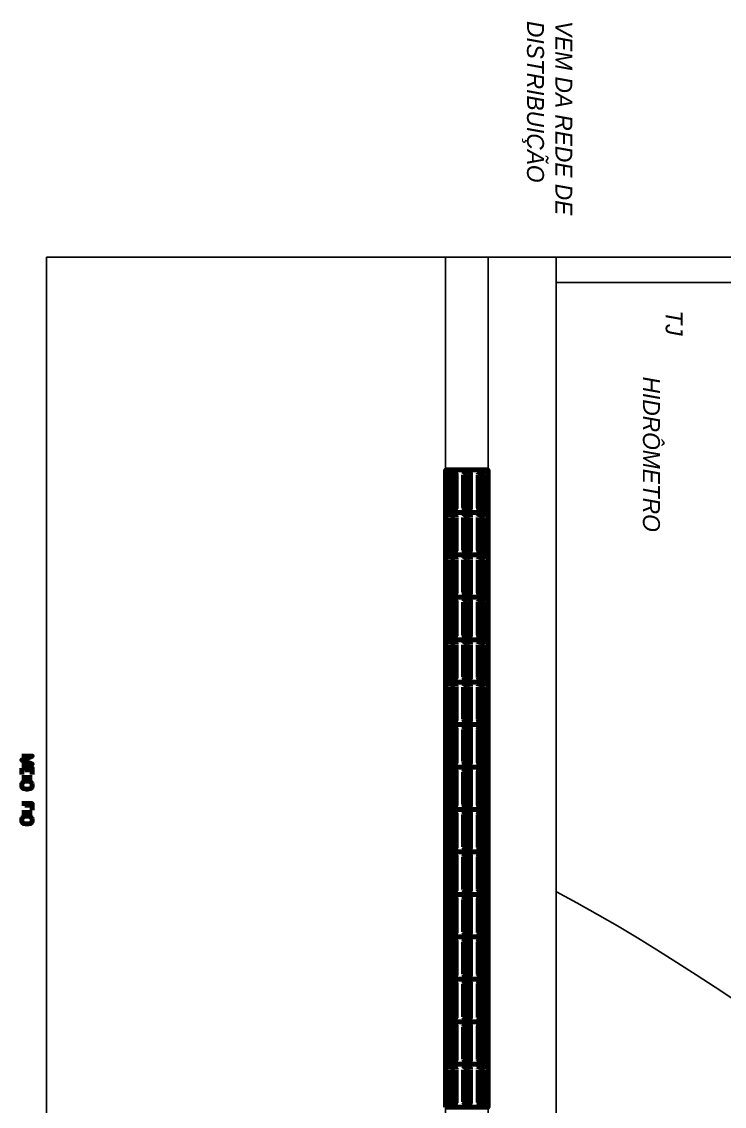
# Model space of a CAD drawing. Header units: millimetres. Extents: x 2273 to 2522, y 1034 to 1187.
# Drawn here: x 2388.85 to 2392.98, y 1180.63 to 1187.02 of the extents above; entities that cross this region are included whole.
import ezdxf

# ---------------------------------------------------------------- set-up
doc = ezdxf.new("R2010")
doc.units = ezdxf.units.MM
doc.layers.add('LAYER8', color=8, linetype='Continuous')
doc.layers.add('PAREDES', color=4, linetype='Continuous', lineweight=100)
doc.styles.get("Standard").update_dxf_attribs({"font": 'arial.ttf'})

# ---------------------------------------------------------------- blocks, each defined once
blk = doc.blocks.new('QWE')
at = {"layer": 'PAREDES', "color": 0, "linetype": 'Continuous'}
for points in [[(64.3328, 139.3304), (64.3328, 139.3922), (64.3564, 139.3304), (64.3799, 139.3922), (64.3799, 139.3304)], [(64.4034, 139.3304), (64.4034, 139.3922), (64.4417, 139.3922)], [(64.4593, 139.3922), (64.4593, 139.3304)], [(64.4975, 139.3922), (64.4917, 139.3892), (64.4858, 139.3833), (64.4828, 139.3775), (64.4799, 139.3686), (64.4799, 139.3539), (64.4828, 139.3451), (64.4858, 139.3392), (64.4917, 139.3333), (64.4975, 139.3304), (64.5093, 139.3304), (64.5181, 139.3333), (64.524, 139.3392), (64.524, 139.3451), (64.527, 139.3539), (64.527, 139.3686), (64.524, 139.3775), (64.524, 139.3833), (64.5181, 139.3892), (64.5093, 139.3922), (64.4975, 139.3922)], [(64.6123, 139.3304), (64.6123, 139.3922), (64.6505, 139.3922)], [(64.6652, 139.3922), (64.6652, 139.3304)], [(64.7034, 139.3922), (64.6975, 139.3892), (64.6917, 139.3833), (64.6887, 139.3775), (64.6858, 139.3686), (64.6858, 139.3539), (64.6887, 139.3451), (64.6917, 139.3392), (64.6975, 139.3333), (64.7034, 139.3304), (64.7152, 139.3304), (64.7211, 139.3333), (64.7299, 139.3392), (64.7299, 139.3451), (64.7328, 139.3539), (64.7328, 139.3686), (64.7299, 139.3775), (64.7299, 139.3833), (64.7211, 139.3892), (64.7152, 139.3922), (64.7034, 139.3922)], [(64.4034, 139.3627), (64.427, 139.3627)], [(64.4034, 139.3304), (64.4417, 139.3304)], [(64.6123, 139.3627), (64.6358, 139.3627)]]:
    blk.add_lwpolyline(points, dxfattribs=at)
blk = doc.blocks.new('VBCX')
at = {"layer": 'PAREDES', "color": 160, "linetype": 'Continuous'}
for points in [[(62.8975, 141.8275), (62.6475, 141.8275), (62.6475, 142.0775), (62.8975, 142.0775), (62.8975, 141.8275)], [(62.674, 142.0598), (62.6681, 142.0569), (62.6623, 142.0539), (62.6564, 142.048), (62.6564, 142.0392), (62.6564, 142.0304), (62.6623, 142.0245), (62.6681, 142.0216), (62.674, 142.0186)], [(62.677, 142.0598), (62.8681, 142.0598)], [(62.8652, 142.0186), (62.874, 142.0216), (62.8799, 142.0245), (62.8858, 142.0304), (62.8858, 142.0392), (62.8858, 142.048), (62.8799, 142.0539), (62.874, 142.0569), (62.8652, 142.0598)], [(63.1475, 141.8275), (62.8975, 141.8275), (62.8975, 142.0775), (63.1475, 142.0775), (63.1475, 141.8275)], [(62.924, 142.0598), (62.9181, 142.0569), (62.9123, 142.0539), (62.9064, 142.048), (62.9064, 142.0392), (62.9064, 142.0304), (62.9123, 142.0245), (62.9181, 142.0216), (62.924, 142.0186)], [(62.927, 142.0598), (63.1181, 142.0598)], [(63.1152, 142.0186), (63.124, 142.0216), (63.1299, 142.0245), (63.1358, 142.0304), (63.1358, 142.0392), (63.1358, 142.048), (63.1299, 142.0539), (63.124, 142.0569), (63.1152, 142.0598)], [(63.3975, 141.8275), (63.1475, 141.8275), (63.1475, 142.0775), (63.3975, 142.0775), (63.3975, 141.8275)], [(63.174, 142.0598), (63.1681, 142.0569), (63.1623, 142.0539), (63.1564, 142.048), (63.1564, 142.0392), (63.1564, 142.0304), (63.1623, 142.0245), (63.1681, 142.0216), (63.174, 142.0186)], [(63.177, 142.0598), (63.3681, 142.0598)], [(63.3652, 142.0186), (63.374, 142.0216), (63.3799, 142.0245), (63.3858, 142.0304), (63.3858, 142.0392), (63.3828, 142.048), (63.3799, 142.0539), (63.374, 142.0569), (63.3652, 142.0598)], [(63.6475, 141.8275), (63.3975, 141.8275), (63.3975, 142.0775), (63.6475, 142.0775), (63.6475, 141.8275)], [(63.424, 142.0598), (63.4181, 142.0569), (63.4123, 142.0539), (63.4064, 142.048), (63.4064, 142.0392), (63.4064, 142.0304), (63.4123, 142.0245), (63.4181, 142.0216), (63.424, 142.0186)], [(63.427, 142.0598), (63.6181, 142.0598)], [(63.6152, 142.0186), (63.624, 142.0216), (63.6299, 142.0245), (63.6328, 142.0304), (63.6358, 142.0392), (63.6328, 142.048), (63.6299, 142.0539), (63.624, 142.0569), (63.6152, 142.0598)], [(63.8975, 141.8275), (63.6475, 141.8275), (63.6475, 142.0775), (63.8975, 142.0775), (63.8975, 141.8275)], [(63.674, 142.0598), (63.6681, 142.0569), (63.6593, 142.0539), (63.6564, 142.048), (63.6534, 142.0392), (63.6564, 142.0304), (63.6593, 142.0245), (63.6681, 142.0216), (63.674, 142.0186)], [(63.677, 142.0598), (63.8652, 142.0598)], [(63.8652, 142.0186), (63.874, 142.0216), (63.8799, 142.0245), (63.8828, 142.0304), (63.8858, 142.0392), (63.8828, 142.048), (63.8799, 142.0539), (63.874, 142.0569), (63.8652, 142.0598)], [(64.1475, 141.8275), (63.8975, 141.8275), (63.8975, 142.0775), (64.1475, 142.0775), (64.1475, 141.8275)], [(63.924, 142.0598), (63.9181, 142.0569), (63.9093, 142.0539), (63.9064, 142.048), (63.9034, 142.0392), (63.9064, 142.0304), (63.9093, 142.0245), (63.9181, 142.0216), (63.924, 142.0186)], [(63.927, 142.0598), (64.1152, 142.0598)], [(64.1152, 142.0186), (64.124, 142.0216), (64.1299, 142.0245), (64.1328, 142.0304), (64.1358, 142.0392), (64.1328, 142.048), (64.1299, 142.0539), (64.124, 142.0569), (64.1152, 142.0598)], [(64.3975, 141.8275), (64.1475, 141.8275), (64.1475, 142.0775), (64.3975, 142.0775), (64.3975, 141.8275)], [(64.177, 142.0598), (64.1681, 142.0569), (64.1623, 142.0539), (64.1593, 142.048), (64.1564, 142.0392), (64.1593, 142.0304), (64.1623, 142.0245), (64.1681, 142.0216), (64.177, 142.0186)], [(64.177, 142.0598), (64.3652, 142.0598)], [(64.3652, 142.0186), (64.374, 142.0216), (64.3799, 142.0245), (64.3828, 142.0304), (64.3858, 142.0392), (64.3828, 142.048), (64.3799, 142.0539), (64.374, 142.0569), (64.3652, 142.0598)], [(64.6475, 141.8275), (64.3975, 141.8275), (64.3975, 142.0775), (64.6475, 142.0775), (64.6475, 141.8275)], [(64.427, 142.0598), (64.4181, 142.0569), (64.4123, 142.0539), (64.4093, 142.048), (64.4064, 142.0392), (64.4093, 142.0304), (64.4123, 142.0245), (64.4181, 142.0216), (64.427, 142.0186)], [(64.427, 142.0598), (64.6152, 142.0598)], [(64.6152, 142.0186), (64.624, 142.0216), (64.6299, 142.0245), (64.6328, 142.0304), (64.6358, 142.0392), (64.6328, 142.048), (64.6299, 142.0539), (64.624, 142.0569), (64.6152, 142.0598)], [(64.8975, 141.8275), (64.6475, 141.8275), (64.6475, 142.0775), (64.8975, 142.0775), (64.8975, 141.8275)], [(64.677, 142.0598), (64.6681, 142.0569), (64.6623, 142.0539), (64.6593, 142.048), (64.6564, 142.0392), (64.6593, 142.0304), (64.6623, 142.0245), (64.6681, 142.0216), (64.677, 142.0186)], [(64.677, 142.0598), (64.8681, 142.0598)], [(64.8681, 142.0186), (64.874, 142.0216), (64.8828, 142.0245), (64.8858, 142.0304), (64.8887, 142.0392), (64.8858, 142.048), (64.8828, 142.0539), (64.874, 142.0569), (64.8681, 142.0598)], [(65.1475, 141.8275), (64.8975, 141.8275), (64.8975, 142.0775), (65.1475, 142.0775), (65.1475, 141.8275)], [(64.927, 142.0598), (64.9181, 142.0569), (64.9123, 142.0539), (64.9093, 142.048), (64.9064, 142.0392), (64.9093, 142.0304), (64.9123, 142.0245), (64.9181, 142.0216), (64.927, 142.0186)], [(64.927, 142.0598), (65.1181, 142.0598)], [(65.1181, 142.0186), (65.124, 142.0216), (65.1328, 142.0245), (65.1358, 142.0304), (65.1358, 142.0392), (65.1358, 142.048), (65.1299, 142.0539), (65.124, 142.0569), (65.1181, 142.0598)], [(65.3975, 141.8275), (65.1475, 141.8275), (65.1475, 142.0775), (65.3975, 142.0775), (65.3975, 141.8275)], [(65.177, 142.0598), (65.1681, 142.0569), (65.1623, 142.0539), (65.1564, 142.048), (65.1564, 142.0392), (65.1564, 142.0304), (65.1623, 142.0245), (65.1681, 142.0216), (65.177, 142.0186)], [(65.177, 142.0598), (65.3681, 142.0598)], [(65.3681, 142.0186), (65.374, 142.0216), (65.3799, 142.0245), (65.3858, 142.0304), (65.3858, 142.0392), (65.3858, 142.048), (65.3799, 142.0539), (65.374, 142.0569), (65.3681, 142.0598)], [(65.6475, 141.8275), (65.3975, 141.8275), (65.3975, 142.0775), (65.6475, 142.0775), (65.6475, 141.8275)], [(65.427, 142.0598), (65.4181, 142.0569), (65.4123, 142.0539), (65.4064, 142.048), (65.4064, 142.0392), (65.4064, 142.0304), (65.4123, 142.0245), (65.4181, 142.0216), (65.427, 142.0186)], [(65.427, 142.0598), (65.6181, 142.0598)], [(65.6181, 142.0186), (65.624, 142.0216), (65.6299, 142.0245), (65.6358, 142.0304), (65.6358, 142.0392), (65.6358, 142.048), (65.6299, 142.0539), (65.624, 142.0569), (65.6181, 142.0598)], [(65.8975, 141.8275), (65.6475, 141.8275), (65.6475, 142.0775), (65.8975, 142.0775), (65.8975, 141.8275)], [(65.677, 142.0598), (65.6681, 142.0569), (65.6623, 142.0539), (65.6564, 142.048), (65.6564, 142.0392), (65.6564, 142.0304), (65.6623, 142.0245), (65.6681, 142.0216), (65.677, 142.0186)], [(65.677, 142.0598), (65.8681, 142.0598)], [(65.8681, 142.0186), (65.874, 142.0216), (65.8799, 142.0245), (65.8858, 142.0304), (65.8858, 142.0392), (65.8858, 142.048), (65.8799, 142.0539), (65.874, 142.0569), (65.8681, 142.0598)], [(66.1475, 141.8275), (65.8975, 141.8275), (65.8975, 142.0775), (66.1475, 142.0775), (66.1475, 141.8275)], [(65.927, 142.0598), (65.9181, 142.0569), (65.9123, 142.0539), (65.9064, 142.048), (65.9064, 142.0392), (65.9064, 142.0304), (65.9123, 142.0245), (65.9181, 142.0216), (65.927, 142.0186)], [(65.927, 142.0598), (66.1181, 142.0598)], [(66.1181, 142.0186), (66.124, 142.0216), (66.1299, 142.0245), (66.1358, 142.0304), (66.1358, 142.0392), (66.1358, 142.048), (66.1299, 142.0539), (66.124, 142.0569), (66.1152, 142.0598)], [(66.4005, 141.8275), (66.1475, 141.8275), (66.1475, 142.0775), (66.4005, 142.0775), (66.4005, 141.8275)], [(66.177, 142.0598), (66.1711, 142.0569), (66.1652, 142.0539), (66.1593, 142.048), (66.1593, 142.0392), (66.1593, 142.0304), (66.1652, 142.0245), (66.1711, 142.0216), (66.177, 142.0186)], [(66.1799, 142.0598), (66.3681, 142.0598)], [(66.3681, 142.0186), (66.374, 142.0216), (66.3799, 142.0245), (66.3858, 142.0304), (66.3858, 142.0392), (66.3858, 142.048), (66.3799, 142.0539), (66.374, 142.0569), (66.3652, 142.0598)], [(62.674, 142.0539), (62.6652, 142.051), (62.6593, 142.0392), (62.6652, 142.0275), (62.674, 142.0245)], [(62.677, 142.0539), (62.8681, 142.0539)], [(62.8681, 142.0245), (62.677, 142.0245)], [(62.8681, 142.0186), (62.677, 142.0186)], [(62.8652, 142.0245), (62.877, 142.0275), (62.8828, 142.0392), (62.877, 142.051), (62.8652, 142.0539)], [(62.924, 142.0539), (62.9152, 142.051), (62.9093, 142.0392), (62.9152, 142.0275), (62.924, 142.0245)], [(62.927, 142.0539), (63.1181, 142.0539)], [(63.1181, 142.0245), (62.927, 142.0245)], [(63.1181, 142.0186), (62.927, 142.0186)], [(63.1152, 142.0245), (63.127, 142.0275), (63.1328, 142.0392), (63.127, 142.051), (63.1152, 142.0539)], [(63.174, 142.0539), (63.1652, 142.051), (63.1593, 142.0392), (63.1652, 142.0275), (63.174, 142.0245)], [(63.177, 142.0539), (63.3681, 142.0539)], [(63.3681, 142.0245), (63.177, 142.0245)], [(63.3681, 142.0186), (63.177, 142.0186)], [(63.3652, 142.0245), (63.377, 142.0275), (63.3828, 142.0392), (63.377, 142.051), (63.3652, 142.0539)], [(63.424, 142.0539), (63.4152, 142.051), (63.4093, 142.0392), (63.4152, 142.0275), (63.424, 142.0245)], [(63.427, 142.0539), (63.6181, 142.0539)], [(63.6181, 142.0245), (63.427, 142.0245)], [(63.6181, 142.0186), (63.427, 142.0186)], [(63.6152, 142.0245), (63.627, 142.0275), (63.6328, 142.0392), (63.627, 142.051), (63.6152, 142.0539)], [(63.674, 142.0539), (63.6652, 142.051), (63.6593, 142.0392), (63.6652, 142.0275), (63.674, 142.0245)], [(63.677, 142.0539), (63.8652, 142.0539)], [(63.8652, 142.0245), (63.677, 142.0245)], [(63.8652, 142.0186), (63.677, 142.0186)], [(63.8652, 142.0245), (63.877, 142.0275), (63.8828, 142.0392), (63.877, 142.051), (63.8652, 142.0539)], [(63.924, 142.0539), (63.9123, 142.051), (63.9093, 142.0392), (63.9123, 142.0275), (63.924, 142.0245)], [(63.927, 142.0539), (64.1152, 142.0539)], [(64.1152, 142.0245), (63.927, 142.0245)], [(64.1152, 142.0186), (63.927, 142.0186)], [(64.1152, 142.0245), (64.127, 142.0275), (64.1299, 142.0392), (64.127, 142.051), (64.1152, 142.0539)], [(64.177, 142.0539), (64.1652, 142.051), (64.1623, 142.0392), (64.1652, 142.0275), (64.177, 142.0245)], [(64.177, 142.0539), (64.3652, 142.0539)], [(64.3652, 142.0245), (64.177, 142.0245)], [(64.3652, 142.0186), (64.177, 142.0186)], [(64.3652, 142.0245), (64.377, 142.0275), (64.3799, 142.0392), (64.377, 142.051), (64.3652, 142.0539)], [(64.427, 142.0539), (64.4152, 142.051), (64.4123, 142.0392), (64.4152, 142.0275), (64.427, 142.0245)], [(64.427, 142.0539), (64.6152, 142.0539)], [(64.6181, 142.0245), (64.427, 142.0245)], [(64.6181, 142.0186), (64.427, 142.0186)], [(64.6152, 142.0245), (64.627, 142.0275), (64.6299, 142.0392), (64.627, 142.051), (64.6152, 142.0539)], [(64.677, 142.0539), (64.6652, 142.051), (64.6593, 142.0392), (64.6652, 142.0275), (64.677, 142.0245)], [(64.677, 142.0539), (64.8681, 142.0539)], [(64.8681, 142.0245), (64.677, 142.0245)], [(64.8681, 142.0186), (64.677, 142.0186)], [(64.8681, 142.0245), (64.8799, 142.0275), (64.8828, 142.0392), (64.877, 142.051), (64.8681, 142.0539)], [(64.927, 142.0539), (64.9152, 142.051), (64.9093, 142.0392), (64.9152, 142.0275), (64.927, 142.0245)], [(64.927, 142.0539), (65.1181, 142.0539)], [(65.1181, 142.0245), (64.927, 142.0245)], [(65.1181, 142.0186), (64.927, 142.0186)], [(65.1181, 142.0245), (65.127, 142.0275), (65.1328, 142.0392), (65.127, 142.051), (65.1181, 142.0539)], [(65.177, 142.0539), (65.1652, 142.051), (65.1593, 142.0392), (65.1652, 142.0275), (65.177, 142.0245)], [(65.177, 142.0539), (65.3681, 142.0539)], [(65.3681, 142.0245), (65.177, 142.0245)], [(65.3681, 142.0186), (65.177, 142.0186)], [(65.3681, 142.0245), (65.377, 142.0275), (65.3828, 142.0392), (65.377, 142.051), (65.3681, 142.0539)], [(65.427, 142.0539), (65.4152, 142.051), (65.4093, 142.0392), (65.4152, 142.0275), (65.427, 142.0245)], [(65.427, 142.0539), (65.6181, 142.0539)], [(65.6181, 142.0245), (65.427, 142.0245)], [(65.6181, 142.0186), (65.427, 142.0186)], [(65.6181, 142.0245), (65.627, 142.0275), (65.6328, 142.0392), (65.627, 142.051), (65.6181, 142.0539)], [(65.677, 142.0539), (65.6652, 142.051), (65.6593, 142.0392), (65.6652, 142.0275), (65.677, 142.0245)], [(65.677, 142.0539), (65.8681, 142.0539)], [(65.8681, 142.0245), (65.677, 142.0245)], [(65.8681, 142.0186), (65.677, 142.0186)], [(65.8681, 142.0245), (65.877, 142.0275), (65.8828, 142.0392), (65.877, 142.051), (65.8681, 142.0539)], [(65.927, 142.0539), (65.9152, 142.051), (65.9093, 142.0392), (65.9152, 142.0275), (65.927, 142.0245)], [(65.927, 142.0539), (66.1181, 142.0539)], [(66.1181, 142.0245), (65.927, 142.0245)], [(66.1181, 142.0186), (65.927, 142.0186)], [(66.1181, 142.0245), (66.127, 142.0275), (66.1328, 142.0392), (66.127, 142.051), (66.1152, 142.0539)], [(66.177, 142.0539), (66.1681, 142.051), (66.1623, 142.0392), (66.1681, 142.0275), (66.177, 142.0245)], [(66.1799, 142.0539), (66.3681, 142.0539)], [(66.3681, 142.0245), (66.1799, 142.0245)], [(66.3681, 142.0186), (66.1799, 142.0186)], [(66.3652, 142.0245), (66.377, 142.0275), (66.3828, 142.0392), (66.377, 142.051), (66.3652, 142.0539)], [(62.674, 141.9745), (62.6681, 141.9745), (62.6623, 141.9686), (62.6564, 141.9627), (62.6564, 141.9539), (62.6564, 141.948), (62.6623, 141.9392), (62.6681, 141.9363), (62.674, 141.9333)], [(62.674, 141.9716), (62.6652, 141.9657), (62.6593, 141.9539), (62.6652, 141.9422), (62.674, 141.9392)], [(62.677, 141.9745), (62.8681, 141.9745)], [(62.677, 141.9686), (62.8681, 141.9686)], [(62.8681, 141.9392), (62.677, 141.9392)], [(62.8681, 141.9333), (62.677, 141.9333)], [(62.8652, 141.9333), (62.874, 141.9363), (62.8799, 141.9392), (62.8858, 141.948), (62.8858, 141.9539), (62.8858, 141.9627), (62.8799, 141.9686), (62.874, 141.9745), (62.8652, 141.9745)], [(62.8652, 141.9392), (62.877, 141.9422), (62.8828, 141.9539), (62.877, 141.9657), (62.8652, 141.9716)], [(62.924, 141.9745), (62.9181, 141.9745), (62.9123, 141.9686), (62.9064, 141.9627), (62.9064, 141.9539), (62.9064, 141.948), (62.9123, 141.9392), (62.9181, 141.9363), (62.924, 141.9333)], [(62.924, 141.9716), (62.9152, 141.9657), (62.9093, 141.9539), (62.9152, 141.9422), (62.924, 141.9392)], [(62.927, 141.9745), (63.1181, 141.9745)], [(62.927, 141.9686), (63.1181, 141.9686)], [(63.1181, 141.9392), (62.927, 141.9392)], [(63.1181, 141.9333), (62.927, 141.9333)], [(63.1152, 141.9333), (63.124, 141.9363), (63.1299, 141.9392), (63.1358, 141.948), (63.1358, 141.9539), (63.1358, 141.9627), (63.1299, 141.9686), (63.124, 141.9745), (63.1152, 141.9745)], [(63.1152, 141.9392), (63.127, 141.9422), (63.1328, 141.9539), (63.127, 141.9657), (63.1152, 141.9716)], [(63.174, 141.9745), (63.1681, 141.9745), (63.1623, 141.9686), (63.1564, 141.9627), (63.1564, 141.9539), (63.1564, 141.948), (63.1623, 141.9392), (63.1681, 141.9363), (63.174, 141.9333)], [(63.174, 141.9716), (63.1652, 141.9657), (63.1593, 141.9539), (63.1652, 141.9422), (63.174, 141.9392)], [(63.177, 141.9745), (63.3681, 141.9745)], [(63.177, 141.9686), (63.3681, 141.9686)], [(63.3681, 141.9392), (63.177, 141.9392)], [(63.3681, 141.9333), (63.177, 141.9333)], [(63.3652, 141.9333), (63.374, 141.9363), (63.3799, 141.9392), (63.3858, 141.948), (63.3858, 141.9539), (63.3828, 141.9627), (63.3799, 141.9686), (63.374, 141.9745), (63.3652, 141.9745)], [(63.3652, 141.9392), (63.377, 141.9422), (63.3828, 141.9539), (63.377, 141.9657), (63.3652, 141.9716)], [(63.424, 141.9745), (63.4181, 141.9745), (63.4123, 141.9686), (63.4064, 141.9627), (63.4064, 141.9539), (63.4064, 141.948), (63.4123, 141.9392), (63.4181, 141.9363), (63.424, 141.9333)], [(63.424, 141.9716), (63.4152, 141.9657), (63.4093, 141.9539), (63.4152, 141.9422), (63.424, 141.9392)], [(63.427, 141.9745), (63.6181, 141.9745)], [(63.427, 141.9686), (63.6181, 141.9686)], [(63.6181, 141.9392), (63.427, 141.9392)], [(63.6181, 141.9333), (63.427, 141.9333)], [(63.6152, 141.9333), (63.624, 141.9363), (63.6299, 141.9392), (63.6328, 141.948), (63.6358, 141.9539), (63.6328, 141.9627), (63.6299, 141.9686), (63.624, 141.9745), (63.6152, 141.9745)], [(63.6152, 141.9392), (63.627, 141.9422), (63.6328, 141.9539), (63.627, 141.9657), (63.6152, 141.9716)], [(63.674, 141.9745), (63.6681, 141.9745), (63.6593, 141.9686), (63.6564, 141.9627), (63.6534, 141.9539), (63.6564, 141.948), (63.6593, 141.9392), (63.6681, 141.9363), (63.674, 141.9333)], [(63.674, 141.9716), (63.6652, 141.9657), (63.6593, 141.9539), (63.6652, 141.9422), (63.674, 141.9392)], [(63.677, 141.9745), (63.8652, 141.9745)], [(63.677, 141.9686), (63.8652, 141.9686)], [(63.8652, 141.9392), (63.677, 141.9392)], [(63.8652, 141.9333), (63.677, 141.9333)], [(63.8652, 141.9333), (63.874, 141.9363), (63.8799, 141.9392), (63.8828, 141.948), (63.8858, 141.9539), (63.8828, 141.9627), (63.8799, 141.9686), (63.874, 141.9745), (63.8652, 141.9745)], [(63.8652, 141.9392), (63.877, 141.9422), (63.8828, 141.9539), (63.877, 141.9657), (63.8652, 141.9716)], [(63.924, 141.9745), (63.9181, 141.9745), (63.9093, 141.9686), (63.9064, 141.9627), (63.9034, 141.9539), (63.9064, 141.948), (63.9093, 141.9392), (63.9181, 141.9363), (63.924, 141.9333)], [(63.924, 141.9716), (63.9123, 141.9657), (63.9093, 141.9539), (63.9123, 141.9422), (63.924, 141.9392)], [(63.927, 141.9745), (64.1152, 141.9745)], [(63.927, 141.9686), (64.1152, 141.9686)], [(64.1152, 141.9392), (63.927, 141.9392)], [(64.1152, 141.9333), (63.927, 141.9333)], [(64.1152, 141.9333), (64.124, 141.9363), (64.1299, 141.9392), (64.1328, 141.948), (64.1358, 141.9539), (64.1328, 141.9627), (64.1299, 141.9686), (64.124, 141.9745), (64.1152, 141.9745)], [(64.1152, 141.9392), (64.127, 141.9422), (64.1299, 141.9539), (64.127, 141.9657), (64.1152, 141.9716)], [(64.177, 141.9745), (64.1681, 141.9745), (64.1623, 141.9686), (64.1593, 141.9627), (64.1564, 141.9539), (64.1593, 141.948), (64.1623, 141.9392), (64.1681, 141.9363), (64.177, 141.9333)], [(64.177, 141.9716), (64.1652, 141.9657), (64.1623, 141.9539), (64.1652, 141.9422), (64.177, 141.9392)], [(64.177, 141.9745), (64.3652, 141.9745)], [(64.177, 141.9686), (64.3652, 141.9686)], [(64.3652, 141.9392), (64.177, 141.9392)], [(64.3652, 141.9333), (64.177, 141.9333)], [(64.3652, 141.9333), (64.374, 141.9363), (64.3799, 141.9392), (64.3828, 141.948), (64.3858, 141.9539), (64.3828, 141.9627), (64.3799, 141.9686), (64.374, 141.9745), (64.3652, 141.9745)], [(64.3652, 141.9392), (64.377, 141.9422), (64.3799, 141.9539), (64.377, 141.9657), (64.3652, 141.9716)], [(64.427, 141.9745), (64.4181, 141.9745), (64.4123, 141.9686), (64.4093, 141.9627), (64.4064, 141.9539), (64.4093, 141.948), (64.4123, 141.9392), (64.4181, 141.9363), (64.427, 141.9333)], [(64.427, 141.9716), (64.4152, 141.9657), (64.4123, 141.9539), (64.4152, 141.9422), (64.427, 141.9392)], [(64.427, 141.9745), (64.6152, 141.9745)], [(64.427, 141.9686), (64.6152, 141.9686)], [(64.6181, 141.9392), (64.427, 141.9392)], [(64.6181, 141.9333), (64.427, 141.9333)], [(64.6152, 141.9333), (64.624, 141.9363), (64.6299, 141.9392), (64.6328, 141.948), (64.6358, 141.9539), (64.6328, 141.9627), (64.6299, 141.9686), (64.624, 141.9745), (64.6152, 141.9745)], [(64.6152, 141.9392), (64.627, 141.9422), (64.6299, 141.9539), (64.627, 141.9657), (64.6152, 141.9716)], [(64.677, 141.9745), (64.6681, 141.9745), (64.6623, 141.9686), (64.6593, 141.9627), (64.6564, 141.9539), (64.6593, 141.948), (64.6623, 141.9392), (64.6681, 141.9363), (64.677, 141.9333)], [(64.677, 141.9716), (64.6652, 141.9657), (64.6593, 141.9539), (64.6652, 141.9422), (64.677, 141.9392)], [(64.677, 141.9745), (64.8681, 141.9745)], [(64.677, 141.9686), (64.8681, 141.9686)], [(64.8681, 141.9392), (64.677, 141.9392)], [(64.8681, 141.9333), (64.677, 141.9333)], [(64.8681, 141.9333), (64.874, 141.9363), (64.8828, 141.9392), (64.8858, 141.948), (64.8887, 141.9539), (64.8858, 141.9627), (64.8828, 141.9686), (64.874, 141.9745), (64.8681, 141.9745)], [(64.8681, 141.9392), (64.8799, 141.9422), (64.8828, 141.9539), (64.877, 141.9657), (64.8681, 141.9716)], [(64.927, 141.9745), (64.9181, 141.9745), (64.9123, 141.9686), (64.9093, 141.9627), (64.9064, 141.9539), (64.9093, 141.948), (64.9123, 141.9392), (64.9181, 141.9363), (64.927, 141.9333)], [(64.927, 141.9716), (64.9152, 141.9657), (64.9093, 141.9539), (64.9152, 141.9422), (64.927, 141.9392)], [(64.927, 141.9745), (65.1181, 141.9745)], [(64.927, 141.9686), (65.1181, 141.9686)], [(65.1181, 141.9392), (64.927, 141.9392)], [(65.1181, 141.9333), (64.927, 141.9333)], [(65.1181, 141.9333), (65.124, 141.9363), (65.1328, 141.9392), (65.1358, 141.948), (65.1358, 141.9539), (65.1358, 141.9627), (65.1299, 141.9686), (65.124, 141.9745), (65.1181, 141.9745)], [(65.1181, 141.9392), (65.127, 141.9422), (65.1328, 141.9539), (65.127, 141.9657), (65.1181, 141.9716)], [(65.177, 141.9745), (65.1681, 141.9745), (65.1623, 141.9686), (65.1564, 141.9627), (65.1564, 141.9539), (65.1564, 141.948), (65.1623, 141.9392), (65.1681, 141.9363), (65.177, 141.9333)], [(65.177, 141.9716), (65.1652, 141.9657), (65.1593, 141.9539), (65.1652, 141.9422), (65.177, 141.9392)], [(65.177, 141.9745), (65.3681, 141.9745)], [(65.177, 141.9686), (65.3681, 141.9686)], [(65.3681, 141.9392), (65.177, 141.9392)], [(65.3681, 141.9333), (65.177, 141.9333)], [(65.3681, 141.9333), (65.374, 141.9363), (65.3799, 141.9392), (65.3858, 141.948), (65.3858, 141.9539), (65.3858, 141.9627), (65.3799, 141.9686), (65.374, 141.9745), (65.3681, 141.9745)], [(65.3681, 141.9392), (65.377, 141.9422), (65.3828, 141.9539), (65.377, 141.9657), (65.3681, 141.9716)], [(65.427, 141.9745), (65.4181, 141.9745), (65.4123, 141.9686), (65.4064, 141.9627), (65.4064, 141.9539), (65.4064, 141.948), (65.4123, 141.9392), (65.4181, 141.9363), (65.427, 141.9333)], [(65.427, 141.9716), (65.4152, 141.9657), (65.4093, 141.9539), (65.4152, 141.9422), (65.427, 141.9392)], [(65.427, 141.9745), (65.6181, 141.9745)], [(65.427, 141.9686), (65.6181, 141.9686)], [(65.6181, 141.9392), (65.427, 141.9392)], [(65.6181, 141.9333), (65.427, 141.9333)], [(65.6181, 141.9333), (65.624, 141.9363), (65.6299, 141.9392), (65.6358, 141.948), (65.6358, 141.9539), (65.6358, 141.9627), (65.6299, 141.9686), (65.624, 141.9745), (65.6181, 141.9745)], [(65.6181, 141.9392), (65.627, 141.9422), (65.6328, 141.9539), (65.627, 141.9657), (65.6181, 141.9716)], [(65.677, 141.9745), (65.6681, 141.9745), (65.6623, 141.9686), (65.6564, 141.9627), (65.6564, 141.9539), (65.6564, 141.948), (65.6623, 141.9392), (65.6681, 141.9363), (65.677, 141.9333)], [(65.677, 141.9716), (65.6652, 141.9657), (65.6593, 141.9539), (65.6652, 141.9422), (65.677, 141.9392)], [(65.677, 141.9745), (65.8681, 141.9745)], [(65.677, 141.9686), (65.8681, 141.9686)], [(65.8681, 141.9392), (65.677, 141.9392)], [(65.8681, 141.9333), (65.677, 141.9333)], [(65.8681, 141.9333), (65.874, 141.9363), (65.8799, 141.9392), (65.8858, 141.948), (65.8858, 141.9539), (65.8858, 141.9627), (65.8799, 141.9686), (65.874, 141.9745), (65.8681, 141.9745)], [(65.8681, 141.9392), (65.877, 141.9422), (65.8828, 141.9539), (65.877, 141.9657), (65.8681, 141.9716)], [(65.927, 141.9745), (65.9181, 141.9745), (65.9123, 141.9686), (65.9064, 141.9627), (65.9064, 141.9539), (65.9064, 141.948), (65.9123, 141.9392), (65.9181, 141.9363), (65.927, 141.9333)], [(65.927, 141.9716), (65.9152, 141.9657), (65.9093, 141.9539), (65.9152, 141.9422), (65.927, 141.9392)], [(65.927, 141.9745), (66.1181, 141.9745)], [(65.927, 141.9686), (66.1181, 141.9686)], [(66.1181, 141.9392), (65.927, 141.9392)], [(66.1181, 141.9333), (65.927, 141.9333)], [(66.1181, 141.9333), (66.124, 141.9363), (66.1299, 141.9392), (66.1358, 141.948), (66.1358, 141.9539), (66.1358, 141.9627), (66.1299, 141.9686), (66.124, 141.9745), (66.1152, 141.9745)], [(66.1181, 141.9392), (66.127, 141.9422), (66.1328, 141.9539), (66.127, 141.9657), (66.1152, 141.9716)], [(66.177, 141.9745), (66.1711, 141.9745), (66.1652, 141.9686), (66.1593, 141.9627), (66.1593, 141.9539), (66.1593, 141.948), (66.1652, 141.9392), (66.1711, 141.9363), (66.177, 141.9333)], [(66.177, 141.9716), (66.1681, 141.9657), (66.1623, 141.9539), (66.1681, 141.9422), (66.177, 141.9392)], [(66.1799, 141.9745), (66.3681, 141.9745)], [(66.1799, 141.9686), (66.3681, 141.9686)], [(66.3681, 141.9392), (66.1799, 141.9392)], [(66.3681, 141.9333), (66.1799, 141.9333)], [(66.3681, 141.9333), (66.374, 141.9363), (66.3799, 141.9392), (66.3858, 141.948), (66.3858, 141.9539), (66.3858, 141.9627), (66.3799, 141.9686), (66.374, 141.9745), (66.3652, 141.9745)], [(66.3652, 141.9392), (66.377, 141.9422), (66.3828, 141.9539), (66.377, 141.9657), (66.3652, 141.9716)], [(62.674, 141.8892), (62.6681, 141.8892), (62.6623, 141.8833), (62.6564, 141.8775), (62.6564, 141.8686), (62.6564, 141.8627), (62.6623, 141.8569), (62.6681, 141.851), (62.674, 141.851)], [(62.674, 141.8863), (62.6652, 141.8804), (62.6593, 141.8686), (62.6652, 141.8598), (62.674, 141.8539)], [(62.677, 141.8892), (62.8681, 141.8892)], [(62.677, 141.8833), (62.8681, 141.8833)], [(62.8652, 141.851), (62.874, 141.851), (62.8799, 141.8569), (62.8858, 141.8627), (62.8858, 141.8686), (62.8858, 141.8775), (62.8799, 141.8833), (62.874, 141.8892), (62.8652, 141.8892)], [(62.8652, 141.8539), (62.877, 141.8598), (62.8828, 141.8686), (62.877, 141.8804), (62.8652, 141.8863)], [(62.924, 141.8892), (62.9181, 141.8892), (62.9123, 141.8833), (62.9064, 141.8775), (62.9064, 141.8686), (62.9064, 141.8627), (62.9123, 141.8569), (62.9181, 141.851), (62.924, 141.851)], [(62.924, 141.8863), (62.9152, 141.8804), (62.9093, 141.8686), (62.9152, 141.8598), (62.924, 141.8539)], [(62.927, 141.8892), (63.1181, 141.8892)], [(62.927, 141.8833), (63.1181, 141.8833)], [(63.1152, 141.851), (63.124, 141.851), (63.1299, 141.8569), (63.1358, 141.8627), (63.1358, 141.8686), (63.1358, 141.8775), (63.1299, 141.8833), (63.124, 141.8892), (63.1152, 141.8892)], [(63.1152, 141.8539), (63.127, 141.8598), (63.1328, 141.8686), (63.127, 141.8804), (63.1152, 141.8863)], [(63.174, 141.8892), (63.1681, 141.8892), (63.1623, 141.8833), (63.1564, 141.8775), (63.1564, 141.8686), (63.1564, 141.8627), (63.1623, 141.8569), (63.1681, 141.851), (63.174, 141.851)], [(63.174, 141.8863), (63.1652, 141.8804), (63.1593, 141.8686), (63.1652, 141.8598), (63.174, 141.8539)], [(63.177, 141.8892), (63.3681, 141.8892)], [(63.177, 141.8833), (63.3681, 141.8833)], [(63.3652, 141.851), (63.374, 141.851), (63.3799, 141.8569), (63.3858, 141.8627), (63.3858, 141.8686), (63.3828, 141.8775), (63.3799, 141.8833), (63.374, 141.8892), (63.3652, 141.8892)], [(63.3652, 141.8539), (63.377, 141.8598), (63.3828, 141.8686), (63.377, 141.8804), (63.3652, 141.8863)], [(63.424, 141.8892), (63.4181, 141.8892), (63.4123, 141.8833), (63.4064, 141.8775), (63.4064, 141.8686), (63.4064, 141.8627), (63.4123, 141.8569), (63.4181, 141.851), (63.424, 141.851)], [(63.424, 141.8863), (63.4152, 141.8804), (63.4093, 141.8686), (63.4152, 141.8598), (63.424, 141.8539)], [(63.427, 141.8892), (63.6181, 141.8892)], [(63.427, 141.8833), (63.6181, 141.8833)], [(63.6152, 141.851), (63.624, 141.851), (63.6299, 141.8569), (63.6328, 141.8627), (63.6358, 141.8686), (63.6328, 141.8775), (63.6299, 141.8833), (63.624, 141.8892), (63.6152, 141.8892)], [(63.6152, 141.8539), (63.627, 141.8598), (63.6328, 141.8686), (63.627, 141.8804), (63.6152, 141.8863)], [(63.674, 141.8892), (63.6681, 141.8892), (63.6593, 141.8833), (63.6564, 141.8775), (63.6534, 141.8686), (63.6564, 141.8627), (63.6593, 141.8569), (63.6681, 141.851), (63.674, 141.851)], [(63.674, 141.8863), (63.6652, 141.8804), (63.6593, 141.8686), (63.6652, 141.8598), (63.674, 141.8539)], [(63.677, 141.8892), (63.8652, 141.8892)], [(63.677, 141.8833), (63.8652, 141.8833)], [(63.8652, 141.851), (63.874, 141.851), (63.8799, 141.8569), (63.8828, 141.8627), (63.8858, 141.8686), (63.8828, 141.8775), (63.8799, 141.8833), (63.874, 141.8892), (63.8652, 141.8892)], [(63.8652, 141.8539), (63.877, 141.8598), (63.8828, 141.8686), (63.877, 141.8804), (63.8652, 141.8863)], [(63.924, 141.8892), (63.9181, 141.8892), (63.9093, 141.8833), (63.9064, 141.8775), (63.9034, 141.8686), (63.9064, 141.8627), (63.9093, 141.8569), (63.9181, 141.851), (63.924, 141.851)], [(63.924, 141.8863), (63.9123, 141.8804), (63.9093, 141.8686), (63.9123, 141.8598), (63.924, 141.8539)], [(63.927, 141.8892), (64.1152, 141.8892)], [(63.927, 141.8833), (64.1152, 141.8833)], [(64.1152, 141.851), (64.124, 141.851), (64.1299, 141.8569), (64.1328, 141.8627), (64.1358, 141.8686), (64.1328, 141.8775), (64.1299, 141.8833), (64.124, 141.8892), (64.1152, 141.8892)], [(64.1152, 141.8539), (64.127, 141.8598), (64.1299, 141.8686), (64.127, 141.8804), (64.1152, 141.8863)], [(64.177, 141.8892), (64.1681, 141.8892), (64.1623, 141.8833), (64.1593, 141.8775), (64.1564, 141.8686), (64.1593, 141.8627), (64.1623, 141.8569), (64.1681, 141.851), (64.177, 141.851)], [(64.177, 141.8863), (64.1652, 141.8804), (64.1623, 141.8686), (64.1652, 141.8598), (64.177, 141.8539)], [(64.177, 141.8892), (64.3652, 141.8892)], [(64.177, 141.8833), (64.3652, 141.8833)], [(64.3652, 141.851), (64.374, 141.851), (64.3799, 141.8569), (64.3828, 141.8627), (64.3858, 141.8686), (64.3828, 141.8775), (64.3799, 141.8833), (64.374, 141.8892), (64.3652, 141.8892)], [(64.3652, 141.8539), (64.377, 141.8598), (64.3799, 141.8686), (64.377, 141.8804), (64.3652, 141.8863)], [(64.427, 141.8892), (64.4181, 141.8892), (64.4123, 141.8833), (64.4093, 141.8775), (64.4064, 141.8686), (64.4093, 141.8627), (64.4123, 141.8569), (64.4181, 141.851), (64.427, 141.851)], [(64.427, 141.8863), (64.4152, 141.8804), (64.4123, 141.8686), (64.4152, 141.8598), (64.427, 141.8539)], [(64.427, 141.8892), (64.6152, 141.8892)], [(64.427, 141.8833), (64.6152, 141.8833)], [(64.6152, 141.851), (64.624, 141.851), (64.6299, 141.8569), (64.6328, 141.8627), (64.6358, 141.8686), (64.6328, 141.8775), (64.6299, 141.8833), (64.624, 141.8892), (64.6152, 141.8892)], [(64.6152, 141.8539), (64.627, 141.8598), (64.6299, 141.8686), (64.627, 141.8804), (64.6152, 141.8863)], [(64.677, 141.8892), (64.6681, 141.8892), (64.6623, 141.8833), (64.6593, 141.8775), (64.6564, 141.8686), (64.6593, 141.8627), (64.6623, 141.8569), (64.6681, 141.851), (64.677, 141.851)], [(64.677, 141.8863), (64.6652, 141.8804), (64.6593, 141.8686), (64.6652, 141.8598), (64.677, 141.8539)], [(64.677, 141.8892), (64.8681, 141.8892)], [(64.677, 141.8833), (64.8681, 141.8833)], [(64.8681, 141.851), (64.874, 141.851), (64.8828, 141.8569), (64.8858, 141.8627), (64.8887, 141.8686), (64.8858, 141.8775), (64.8828, 141.8833), (64.874, 141.8892), (64.8681, 141.8892)], [(64.8681, 141.8539), (64.8799, 141.8598), (64.8828, 141.8686), (64.877, 141.8804), (64.8681, 141.8863)], [(64.927, 141.8892), (64.9181, 141.8892), (64.9123, 141.8833), (64.9093, 141.8775), (64.9064, 141.8686), (64.9093, 141.8627), (64.9123, 141.8569), (64.9181, 141.851), (64.927, 141.851)], [(64.927, 141.8863), (64.9152, 141.8804), (64.9093, 141.8686), (64.9152, 141.8598), (64.927, 141.8539)], [(64.927, 141.8892), (65.1181, 141.8892)], [(64.927, 141.8833), (65.1181, 141.8833)], [(65.1181, 141.851), (65.124, 141.851), (65.1328, 141.8569), (65.1358, 141.8627), (65.1358, 141.8686), (65.1358, 141.8775), (65.1299, 141.8833), (65.124, 141.8892), (65.1181, 141.8892)], [(65.1181, 141.8539), (65.127, 141.8598), (65.1328, 141.8686), (65.127, 141.8804), (65.1181, 141.8863)], [(65.177, 141.8892), (65.1681, 141.8892), (65.1623, 141.8833), (65.1564, 141.8775), (65.1564, 141.8686), (65.1564, 141.8627), (65.1623, 141.8569), (65.1681, 141.851), (65.177, 141.851)], [(65.177, 141.8863), (65.1652, 141.8804), (65.1593, 141.8686), (65.1652, 141.8598), (65.177, 141.8539)], [(65.177, 141.8892), (65.3681, 141.8892)], [(65.177, 141.8833), (65.3681, 141.8833)], [(65.3681, 141.851), (65.374, 141.851), (65.3799, 141.8569), (65.3858, 141.8627), (65.3858, 141.8686), (65.3858, 141.8775), (65.3799, 141.8833), (65.374, 141.8892), (65.3681, 141.8892)], [(65.3681, 141.8539), (65.377, 141.8598), (65.3828, 141.8686), (65.377, 141.8804), (65.3681, 141.8863)], [(65.427, 141.8892), (65.4181, 141.8892), (65.4123, 141.8833), (65.4064, 141.8775), (65.4064, 141.8686), (65.4064, 141.8627), (65.4123, 141.8569), (65.4181, 141.851), (65.427, 141.851)], [(65.427, 141.8863), (65.4152, 141.8804), (65.4093, 141.8686), (65.4152, 141.8598), (65.427, 141.8539)], [(65.427, 141.8892), (65.6181, 141.8892)], [(65.427, 141.8833), (65.6181, 141.8833)], [(65.6181, 141.851), (65.624, 141.851), (65.6299, 141.8569), (65.6358, 141.8627), (65.6358, 141.8686), (65.6358, 141.8775), (65.6299, 141.8833), (65.624, 141.8892), (65.6181, 141.8892)], [(65.6181, 141.8539), (65.627, 141.8598), (65.6328, 141.8686), (65.627, 141.8804), (65.6181, 141.8863)], [(65.677, 141.8892), (65.6681, 141.8892), (65.6623, 141.8833), (65.6564, 141.8775), (65.6564, 141.8686), (65.6564, 141.8627), (65.6623, 141.8569), (65.6681, 141.851), (65.677, 141.851)], [(65.677, 141.8863), (65.6652, 141.8804), (65.6593, 141.8686), (65.6652, 141.8598), (65.677, 141.8539)], [(65.677, 141.8892), (65.8681, 141.8892)], [(65.677, 141.8833), (65.8681, 141.8833)], [(65.8681, 141.851), (65.874, 141.851), (65.8799, 141.8569), (65.8858, 141.8627), (65.8858, 141.8686), (65.8858, 141.8775), (65.8799, 141.8833), (65.874, 141.8892), (65.8681, 141.8892)], [(65.8681, 141.8539), (65.877, 141.8598), (65.8828, 141.8686), (65.877, 141.8804), (65.8681, 141.8863)], [(65.927, 141.8892), (65.9181, 141.8892), (65.9123, 141.8833), (65.9064, 141.8775), (65.9064, 141.8686), (65.9064, 141.8627), (65.9123, 141.8569), (65.9181, 141.851), (65.927, 141.851)], [(65.927, 141.8863), (65.9152, 141.8804), (65.9093, 141.8686), (65.9152, 141.8598), (65.927, 141.8539)], [(65.927, 141.8892), (66.1181, 141.8892)], [(65.927, 141.8833), (66.1181, 141.8833)], [(66.1181, 141.851), (66.124, 141.851), (66.1299, 141.8569), (66.1358, 141.8627), (66.1358, 141.8686), (66.1358, 141.8775), (66.1299, 141.8833), (66.124, 141.8892), (66.1152, 141.8892)], [(66.1181, 141.8539), (66.127, 141.8598), (66.1328, 141.8686), (66.127, 141.8804), (66.1152, 141.8863)], [(66.177, 141.8892), (66.1711, 141.8892), (66.1652, 141.8833), (66.1593, 141.8775), (66.1593, 141.8686), (66.1593, 141.8627), (66.1652, 141.8569), (66.1711, 141.851), (66.177, 141.851)], [(66.177, 141.8863), (66.1681, 141.8804), (66.1623, 141.8686), (66.1681, 141.8598), (66.177, 141.8539)], [(66.1799, 141.8892), (66.3681, 141.8892)], [(66.1799, 141.8833), (66.3681, 141.8833)], [(66.3681, 141.851), (66.374, 141.851), (66.3799, 141.8569), (66.3858, 141.8627), (66.3858, 141.8686), (66.3858, 141.8775), (66.3799, 141.8833), (66.374, 141.8892), (66.3652, 141.8892)], [(66.3652, 141.8539), (66.377, 141.8598), (66.3828, 141.8686), (66.377, 141.8804), (66.3652, 141.8863)], [(62.8681, 141.8539), (62.677, 141.8539)], [(62.8681, 141.851), (62.677, 141.851)], [(63.1181, 141.8539), (62.927, 141.8539)], [(63.1181, 141.851), (62.927, 141.851)], [(63.3681, 141.8539), (63.177, 141.8539)], [(63.3681, 141.851), (63.177, 141.851)], [(63.6181, 141.8539), (63.427, 141.8539)], [(63.6181, 141.851), (63.427, 141.851)], [(63.8652, 141.8539), (63.677, 141.8539)], [(63.8652, 141.851), (63.677, 141.851)], [(64.1152, 141.8539), (63.927, 141.8539)], [(64.1152, 141.851), (63.927, 141.851)], [(64.3652, 141.8539), (64.177, 141.8539)], [(64.3652, 141.851), (64.177, 141.851)], [(64.6181, 141.8539), (64.427, 141.8539)], [(64.6181, 141.851), (64.427, 141.851)], [(64.8681, 141.8539), (64.677, 141.8539)], [(64.8681, 141.851), (64.677, 141.851)], [(65.1181, 141.8539), (64.927, 141.8539)], [(65.1181, 141.851), (64.927, 141.851)], [(65.3681, 141.8539), (65.177, 141.8539)], [(65.3681, 141.851), (65.177, 141.851)], [(65.6181, 141.8539), (65.427, 141.8539)], [(65.6181, 141.851), (65.427, 141.851)], [(65.8681, 141.8539), (65.677, 141.8539)], [(65.8681, 141.851), (65.677, 141.851)], [(66.1181, 141.8539), (65.927, 141.8539)], [(66.1181, 141.851), (65.927, 141.851)], [(66.3681, 141.8539), (66.1799, 141.8539)], [(66.3681, 141.851), (66.1799, 141.851)]]:
    blk.add_lwpolyline(points, dxfattribs=at)
blk = doc.blocks.new('KJIUY')
at = {"color": 0, "linetype": 'ByBlock'}
blk.add_blockref('VBCX', (0, 0), dxfattribs=at)

msp = doc.modelspace()

# ---------------------------------------------------------------- linework, layer by layer
at = {"layer": 'LAYER8', "linetype": 'Continuous'}
msp.add_line((2391.9931, 1185.4802), (2391.9931, 1185.6302), dxfattribs=at)
at = {"layer": 'LAYER8', "color": 0, "linetype": 'Continuous'}
for points in [[(2388.9931, 1185.6302), (2388.9931, 1155.7125)], [(2391.9931, 1185.6302), (2388.9931, 1185.6302)], [(2391.3431, 1185.6302), (2391.3431, 1155.7125)], [(2391.5931, 1185.6302), (2391.5931, 1155.7125)], [(2391.9931, 1185.4802), (2391.9931, 1180.3537)], [(2393.9166, 1180.6066), (2393.8107, 1180.6919), (2393.7048, 1180.7743), (2393.596, 1180.8596), (2393.4872, 1180.939), (2393.3784, 1181.0213), (2393.2695, 1181.1007), (2393.1578, 1181.1772), (2393.046, 1181.2537), (2392.9313, 1181.3302), (2392.8195, 1181.4037), (2392.7048, 1181.4772), (2392.5872, 1181.5507), (2392.4725, 1181.6213), (2392.3548, 1181.6919), (2392.2372, 1181.7596), (2392.1166, 1181.8272), (2391.996, 1181.8919)]]:
    msp.add_lwpolyline(points, dxfattribs=at)
at = {"layer": 'LAYER8', "linetype": 'Continuous'}
for points in [[(2419.7578, 1185.6302), (2391.9931, 1185.6302)], [(2419.6048, 1185.4802), (2391.9931, 1185.4802)]]:
    msp.add_lwpolyline(points, dxfattribs=at)

# ---------------------------------------------------------------- block references
at = {"layer": 'LAYER8', "color": 0, "linetype": 'ByBlock', "rotation": 270}
for name in ['KJIUY', 'QWE']:
    msp.add_blockref(name, (2249.5156, 1247.0248), dxfattribs=at)

# ---------------------------------------------------------------- texts
at = {"layer": 'LAYER8', "color": 0, "linetype": 'Continuous', "char_height": 0.1, "width": 1.591519, "attachment_point": 1, "rotation": 270}
for s, insert in [('{\\fHarlow Solid Italic|b0|i0|c0|p82;VEM DA REDE DE DISTRIBUIÇÃO}', (2392.0891, 1187.0209)), ('{\\fHarlow Solid Italic|b0|i0|c0|p82;TJ}', (2392.739, 1185.3166)), ('{\\fHarlow Solid Italic|b0|i0|c0|p82;HIDRÔMETRO}', (2392.6052, 1184.9266))]:
    msp.add_mtext(s, dxfattribs=dict(at, insert=insert))

doc.saveas('drawing.dxf')
